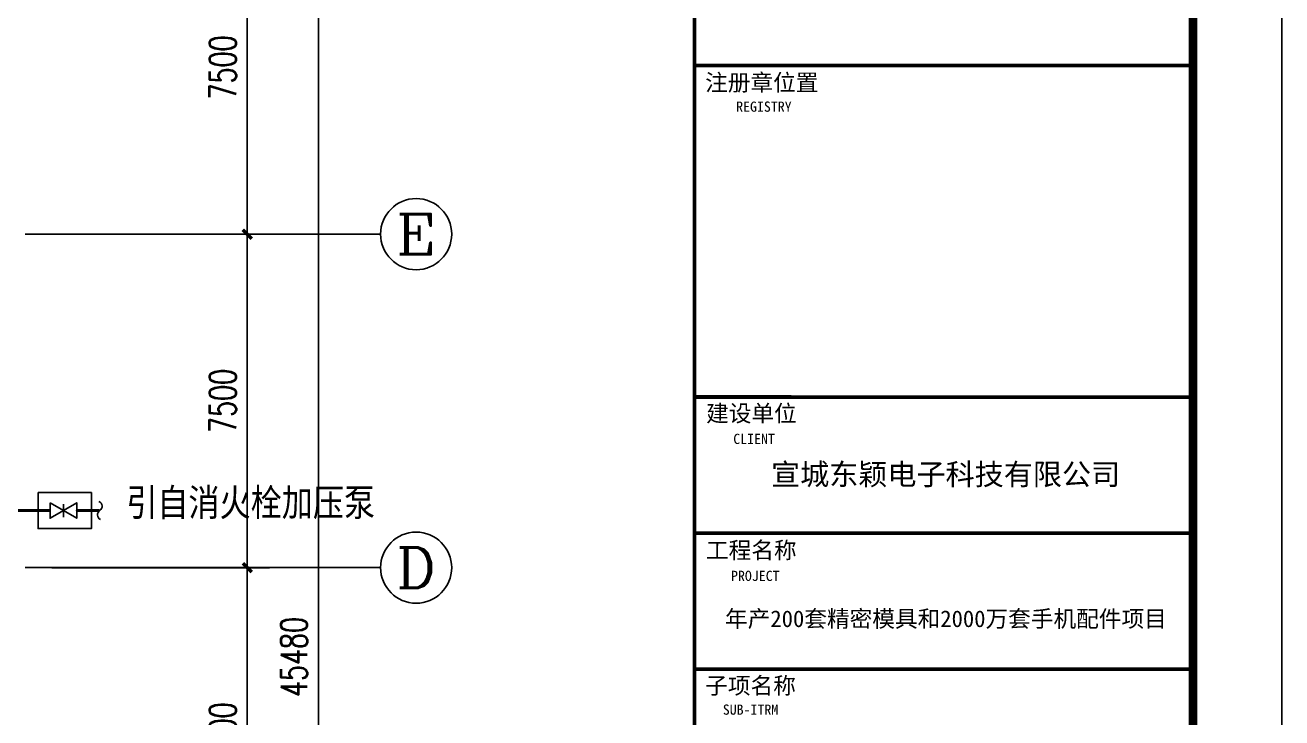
# Model space of a CAD drawing. Extents: x 4995099 to 5303443, y 4627657 to 4889583.
# Drawn here: x 5275159 to 5303443, y 4665277 to 4680854 of the extents above; entities that cross this region are included whole.
import ezdxf
from ezdxf.enums import TextEntityAlignment as Align

# ---------------------------------------------------------------- set-up
doc = ezdxf.new("R2010")
doc.units = 0
doc.header["$LTSCALE"] = 1000
doc.header["$MEASUREMENT"] = 0
doc.linetypes.add('PHANTOM2', pattern=[1.25, 0.625, -0.125, 0.125, -0.125, 0.125, -0.125])
doc.layers.get('0').update_dxf_attribs({"color": 4, "linetype": 'CONTINUOUS'})
doc.layers.get('Defpoints').update_dxf_attribs({"linetype": 'CONTINUOUS'})
for name, color, linetype in [('46', 7, 'CONTINUOUS'), ('AXIS', 3, 'CONTINUOUS'), ('AXIS_TEXT', 7, 'CONTINUOUS'), ('EQUIP_消防', 7, 'CONTINUOUS'), ('PUB_TEXT', 7, 'CONTINUOUS'), ('PUB_TITLE', 4, 'CONTINUOUS'), ('TWT_TEXT', 7, 'CONTINUOUS'), ('VALVE_消防', 7, 'CONTINUOUS')]:
    doc.layers.add(name, color=color, linetype=linetype)
doc.layers.add('PIPE-消防', color=1, linetype='PHANTOM2', lineweight=50)
doc.styles.add('_TCH_AXIS', font='COMPLEX', dxfattribs={"bigfont": 'GBCBIG'})
doc.styles.add('_TCH_DIM_T3', font='SIMPLEX', dxfattribs={"width": 0.705882, "bigfont": 'GBCBIG'})
doc.styles.add('COMPLEX', font='COMPLEX')
doc.styles.add('HZTXT', font='TXT', dxfattribs={"bigfont": 'HZTXT'})
doc.styles.add('TQ', font='')
doc.styles.get('TQ').set_extended_font_data('SimSun')
doc.dimstyles.new('_TCH_ARCH&&200', dxfattribs={"dimtxt": 595, "dimasz": 200, "dimexe": 500, "dimexo": 600, "dimgap": 252.5, "dimtad": 1, "dimdec": 0, "dimzin": 0, "dimdsep": 46, "dimtxsty": '_TCH_DIM_T3', "dimblk": 'ARCHTICK', "dimcen": 0.09, "dimclrt": 7, "dimazin": 2, "dimtfac": 1, "dimtdec": 0, "dimtix": 1, "dimtmove": 2, "dimatfit": 3, "dimfxl": 0, "dimtolj": 1, "dimtzin": 0, "dimarcsym": 0})

# ---------------------------------------------------------------- blocks, each defined once
blk = doc.blocks.new('_ArchTick')
at = {"color": 0, "linetype": 'ByBlock', "const_width": 0.4}
blk.add_lwpolyline([(-0.5, -0.5), (0.5, 0.5)], dxfattribs=at)
blk = doc.blocks.new('*D111')
at = {"layer": 'AXIS', "color": 0, "lineweight": -2}
for p, q in [((5275759, 4668654), (5280659, 4668654)), ((5280159, 4661154), (5280159, 4668654)), ((5275759, 4661154), (5280659, 4661154))]:
    blk.add_line(p, q, dxfattribs=at)
at = {"layer": 'Defpoints', "color": 0}
for p in [(5275159, 4668654), (5280159, 4668654), (5275159, 4661154)]:
    blk.add_point(p, dxfattribs=at)
at = {"layer": 'AXIS', "color": 0, "lineweight": -2, "xscale": 200, "yscale": 200, "zscale": 200}
for p, rotation in [((5280159, 4668654), 90), ((5280159, 4661154), 270)]:
    blk.add_blockref('_ArchTick', p, dxfattribs=dict(at, rotation=rotation))
at = {"layer": 'AXIS', "color": 7, "insert": (5279609, 4664904), "char_height": 595, "attachment_point": 5, "rotation": 90, "style": '_TCH_DIM_T3'}
blk.add_mtext('\\A1;7500', dxfattribs=at)
blk = doc.blocks.new('*D112')
at = {"layer": 'AXIS', "color": 0, "lineweight": -2}
for p, q in [((5275759, 4676154), (5280659, 4676154)), ((5280159, 4668654), (5280159, 4676154)), ((5275759, 4668654), (5280659, 4668654))]:
    blk.add_line(p, q, dxfattribs=at)
at = {"layer": 'Defpoints', "color": 0}
for p in [(5275159, 4676154), (5280159, 4676154), (5275159, 4668654)]:
    blk.add_point(p, dxfattribs=at)
at = {"layer": 'AXIS', "color": 0, "lineweight": -2, "xscale": 200, "yscale": 200, "zscale": 200}
for p, rotation in [((5280159, 4676154), 90), ((5280159, 4668654), 270)]:
    blk.add_blockref('_ArchTick', p, dxfattribs=dict(at, rotation=rotation))
at = {"layer": 'AXIS', "color": 7, "insert": (5279609, 4672404), "char_height": 595, "attachment_point": 5, "rotation": 90, "style": '_TCH_DIM_T3'}
blk.add_mtext('\\A1;7500', dxfattribs=at)
blk = doc.blocks.new('*D113')
at = {"layer": 'AXIS', "color": 0, "lineweight": -2}
for p, q in [((5275759, 4683654), (5280659, 4683654)), ((5280159, 4676154), (5280159, 4683654)), ((5275759, 4676154), (5280659, 4676154))]:
    blk.add_line(p, q, dxfattribs=at)
at = {"layer": 'Defpoints', "color": 0}
for p in [(5275159, 4683654), (5280159, 4683654), (5275159, 4676154)]:
    blk.add_point(p, dxfattribs=at)
at = {"layer": 'AXIS', "color": 0, "lineweight": -2, "xscale": 200, "yscale": 200, "zscale": 200}
for p, rotation in [((5280159, 4683654), 90), ((5280159, 4676154), 270)]:
    blk.add_blockref('_ArchTick', p, dxfattribs=dict(at, rotation=rotation))
at = {"layer": 'AXIS', "color": 7, "insert": (5279609, 4679904), "char_height": 595, "attachment_point": 5, "rotation": 90, "style": '_TCH_DIM_T3'}
blk.add_mtext('\\A1;7500', dxfattribs=at)
blk = doc.blocks.new('*D115')
at = {"layer": 'AXIS', "color": 0, "lineweight": -2}
for p, q in [((5276359, 4691394), (5282259, 4691394)), ((5281759, 4645914), (5281759, 4691394)), ((5276359, 4645914), (5282259, 4645914))]:
    blk.add_line(p, q, dxfattribs=at)
at = {"layer": 'Defpoints', "color": 0}
for p in [(5275759, 4691394), (5281759, 4691394), (5275759, 4645914)]:
    blk.add_point(p, dxfattribs=at)
at = {"layer": 'AXIS', "color": 0, "lineweight": -2, "xscale": 200, "yscale": 200, "zscale": 200}
for p, rotation in [((5281759, 4691394), 90), ((5281759, 4645914), 270)]:
    blk.add_blockref('_ArchTick', p, dxfattribs=dict(at, rotation=rotation))
at = {"layer": 'AXIS', "color": 7, "insert": (5281209, 4666645), "char_height": 595, "attachment_point": 5, "rotation": 90, "style": '_TCH_DIM_T3'}
blk.add_mtext('\\A1;45480', dxfattribs=at)
blk = doc.blocks.new('_AXISO')
blk.add_circle((0, 0), 0.5)
at = {"layer": 'AXIS_TEXT', "style": 'COMPLEX', "width": 1.041667}
blk.add_attdef('A', text='', height=0.56, dxfattribs=at).set_placement((-0.25, -0.28), (0.25, -0.28), align=Align.FIT)
blk = doc.blocks.new('$VALVE$00000296')
for points in [[(-125, 72), (-125, -72), (125, 72), (125, -72), (-125, 72)], [(0, 60), (0, -64)]]:
    blk.add_lwpolyline(points)
for p in [(-125, 0), (125, 0)]:
    blk.add_point(p)
blk = doc.blocks.new('$TwtSys$00000132')
at = {"elevation": 0}
blk.add_lwpolyline([(7, -101, -0.575183), (0, 0, 0.604745), (-11, 101, 16.924828)], format="xyb", dxfattribs=at)

msp = doc.modelspace()

# ---------------------------------------------------------------- linework, layer by layer
at = {"color": 0}
msp.add_lwpolyline([(5275449.3, 4670343.1), (5276650.3, 4670343.1), (5276650.3, 4669531.6), (5275449.3, 4669531.6)], close=True, dxfattribs=at)
at = {"layer": 'AXIS'}
for p, q in [((5275159.2, 4676154.3), (5283159.2, 4676154.3)), ((5275159.2, 4668654.3), (5283159.2, 4668654.3))]:
    msp.add_line(p, q, dxfattribs=at)
at = {"layer": 'PIPE-消防', "color": 0, "ltscale": 2, "const_width": 70}
for points in [[(5265719.2, 4669940.1), (5275720.6, 4669940.1)], [(5276320.6, 4669940.1), (5276840.3, 4669940.1)]]:
    msp.add_lwpolyline(points, dxfattribs=at)
at = {"layer": 'PUB_TITLE'}
msp.add_lwpolyline([(5184643, 4627656.8), (5303443, 4627656.8), (5303443, 4711656.8), (5184643, 4711656.8)], close=True, dxfattribs=at)
at = {"layer": 'PUB_TITLE', "const_width": 200}
msp.add_lwpolyline([(5189643, 4629656.8), (5301443, 4629656.8), (5301443, 4709656.8), (5189643, 4709656.8)], close=True, dxfattribs=at)
at = {"layer": 'PUB_TITLE', "lineweight": 40, "const_width": 85, "elevation": 0}
for points in [[(5290228, 4709657), (5290223.1, 4629657.5)], [(5290228, 4709657), (5290223.1, 4629657.5)], [(5290221.4, 4679946), (5301441.4, 4679945.3)], [(5290225.7, 4672491.1), (5301445.7, 4672490.4)], [(5290225.5, 4669431.2), (5301445.5, 4669430.5)], [(5290225.3, 4666371.2), (5301445.3, 4666370.5)]]:
    msp.add_lwpolyline(points, dxfattribs=at)

# ---------------------------------------------------------------- block references
at = {"layer": 'AXIS'}
ref = msp.add_blockref('_AXISO', (5283959.2, 4676154.3), dxfattribs=dict(at, xscale=1600, yscale=1600, zscale=1600))
ref.add_attrib('A', 'E', dxfattribs={"layer": 'AXIS_TEXT', "height": 905.1, "style": '_TCH_AXIS', "width": 1.3125}).set_placement((5283506.6, 4675701.8), (5284411.7, 4675701.8), align=Align.FIT)
ref = msp.add_blockref('_AXISO', (5283959.2, 4668654.3), dxfattribs=dict(at, xscale=1600, yscale=1600, zscale=1600))
ref.add_attrib('A', 'D', dxfattribs={"layer": 'AXIS_TEXT', "height": 905.1, "style": '_TCH_AXIS', "width": 1.235294}).set_placement((5283506.6, 4668201.8), (5284411.7, 4668201.8), align=Align.FIT)
at = {"layer": 'EQUIP_消防', "xscale": 2, "yscale": 2, "zscale": 2}
msp.add_blockref('$TwtSys$00000132', (5276840.3, 4669940.1), dxfattribs=at)
at = {"layer": 'VALVE_消防', "xscale": 2.4, "yscale": 2.4, "zscale": 2.4}
msp.add_blockref('$VALVE$00000296', (5276020.6, 4669940.1), dxfattribs=at)

# ---------------------------------------------------------------- texts
at = {"layer": '46', "linetype": 'Continuous', "style": 'TQ'}
msp.add_text('宣城东颖电子科技有限公司', height=479.997, rotation=359.99644, dxfattribs=at).set_placement((5295874.6, 4670513.9, 0), align=Align.CENTER)
at = {"layer": 'PUB_TEXT', "style": 'TQ'}
msp.add_text('年产200套精密模具和2000万套手机配件项目', height=373.998, rotation=359.99644, dxfattribs=at).set_placement((5295882.6, 4667318.6, 0), align=Align.CENTER)
at = {"layer": 'PUB_TEXT', "attachment_point": 1, "rotation": 359.99644, "style": 'TQ'}
for s, insert, char_height, width in [('注册章位置', (5290463.8, 4679752.8, 0), 374, 3059.983), ('REGISTRY', (5291160.9, 4679136.6, 0), 229.5, 4799.073), ('建设单位', (5290484.7, 4672311.4, 0), 374, 2223.587), ('CLIENT', (5291096.7, 4671665.4, 0), 229.5, 4799.073), ('工程名称', (5290481.5, 4669234.9, 0), 374, 2223.587), ('PROJECT', (5291045.5, 4668585, 0), 229.5, 4799.073), ('子项名称', (5290465, 4666188.8, 0), 374, 2223.587), ('SUB-ITRM', (5290860.1, 4665577, 0), 229.5, 4799.073)]:
    msp.add_mtext(s, dxfattribs=dict(at, insert=insert, char_height=char_height, width=width))
at = {"layer": 'TWT_TEXT', "color": 0, "style": 'HZTXT'}
msp.add_text('引自消火栓加压泵', height=700, dxfattribs=at).set_placement((5277434.5, 4669745.6))

# ---------------------------------------------------------------- dimensions: what is measured, and where the dimension line sits
at = {"layer": 'AXIS'}
dim = msp.add_linear_dim(base=(5281759.2, 4691394.3), p1=(5275759.2, 4645914.3), p2=(5275759.2, 4691394.3), angle=90, dimstyle='_TCH_ARCH&&200', dxfattribs=at)
dim.commit()
dim.dimension.update_dxf_attribs({"geometry": '*D115', "text_midpoint": (5281209.2, 4666644.8), "dimtype": 129})
for p1, p2, picture, middle in [((5275159.2, 4676154.3), (5275159.2, 4683654.3), '*D113', (5279609.2, 4679904.3)), ((5275159.2, 4668654.3), (5275159.2, 4676154.3), '*D112', (5279609.2, 4672404.3)), ((5275159.2, 4661154.3), (5275159.2, 4668654.3), '*D111', (5279609.2, 4664904.3))]:
    dim = msp.add_aligned_dim(p1=p1, p2=p2, distance=-5000, dimstyle='_TCH_ARCH&&200', dxfattribs=at)
    dim.commit()
    dim.dimension.update_dxf_attribs({"geometry": picture, "text_midpoint": middle})

doc.saveas('drawing.dxf')
